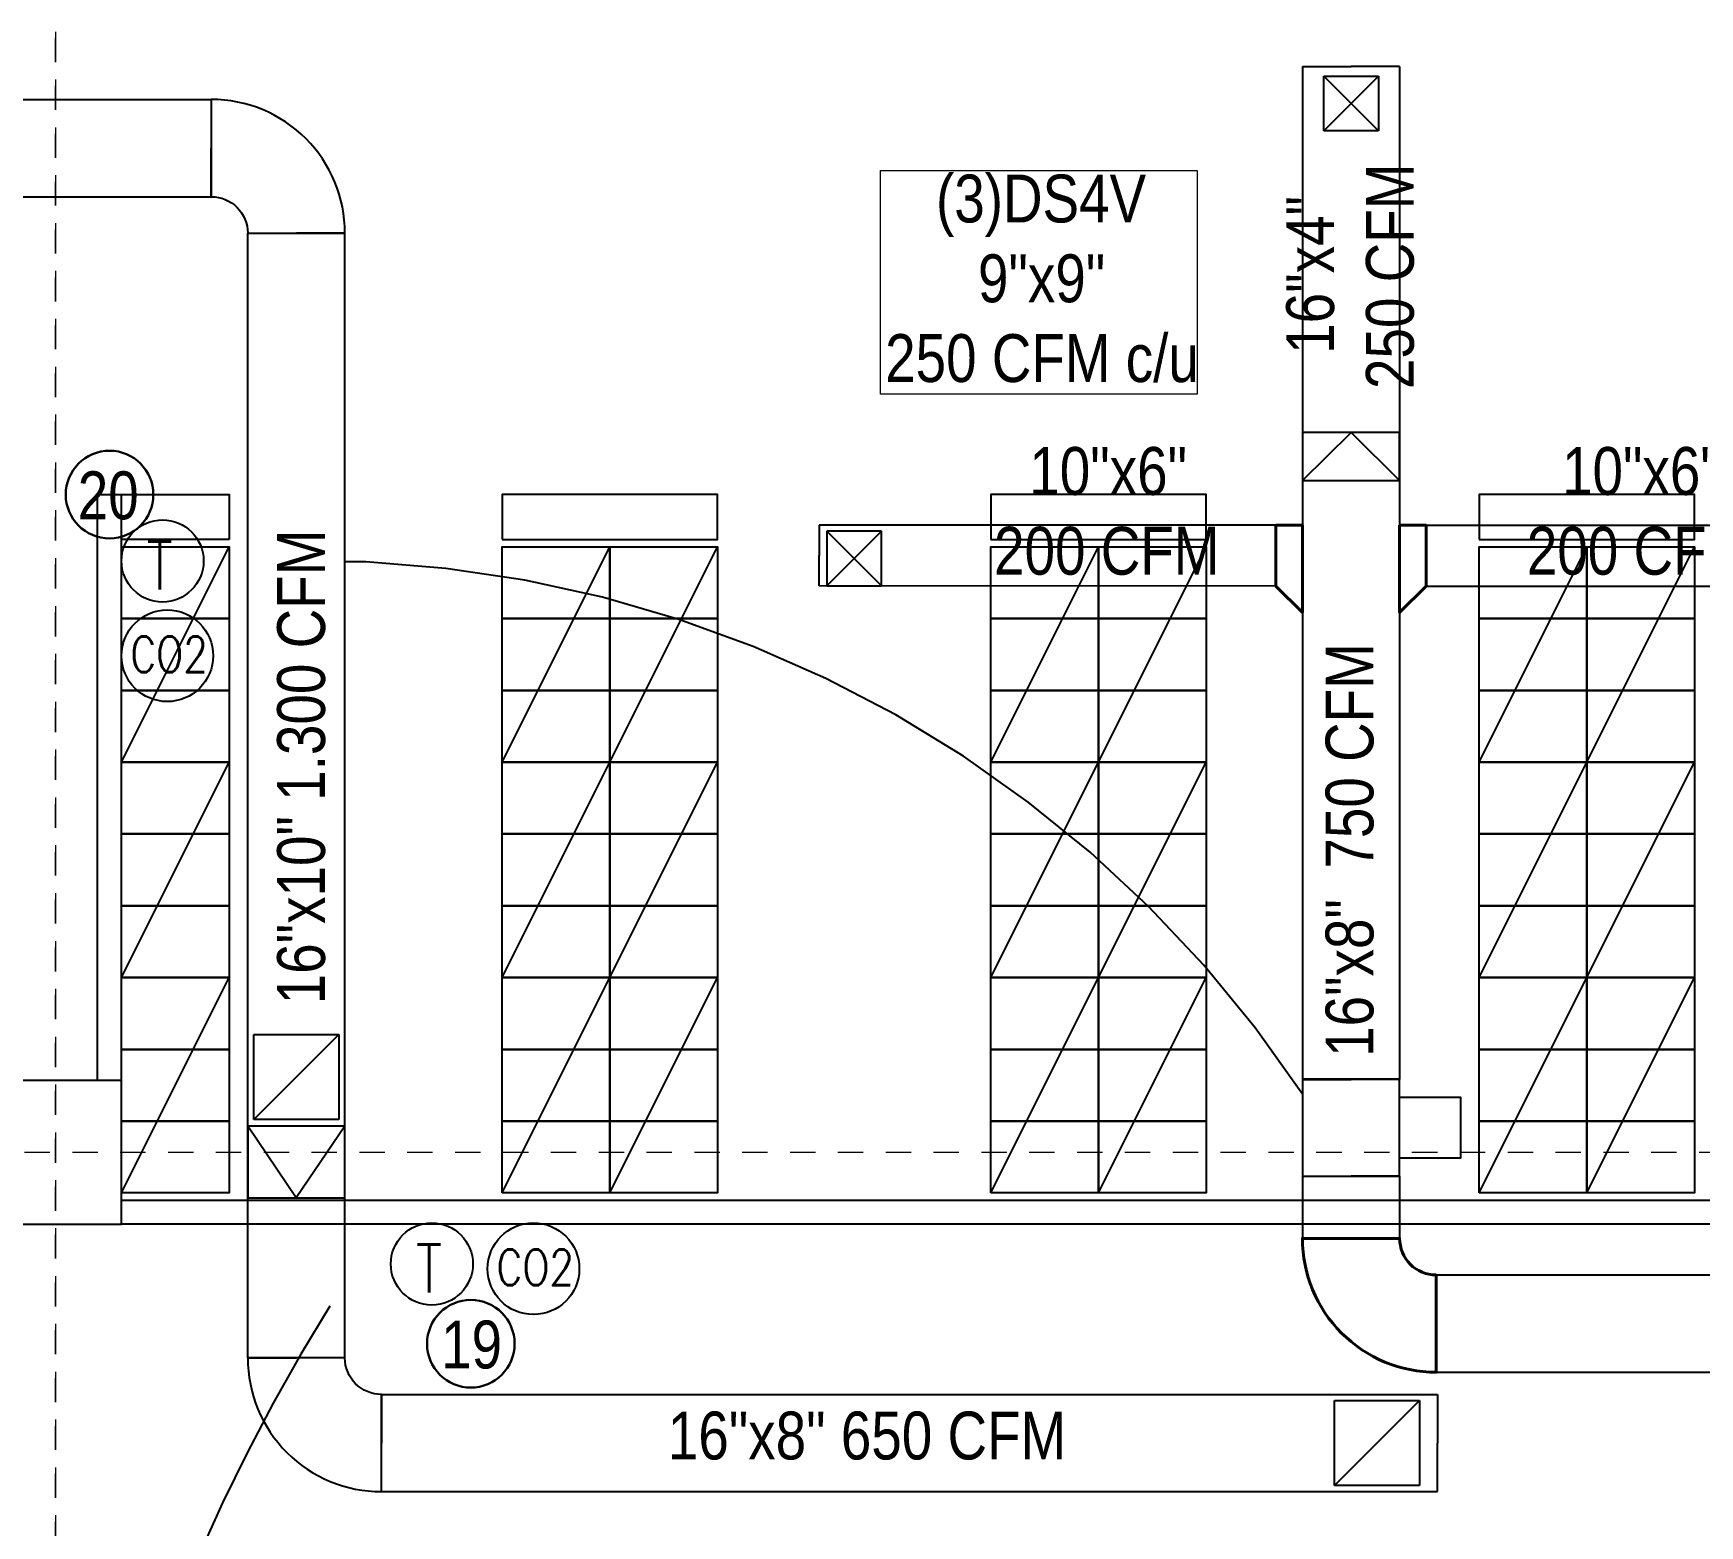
# Model space of a CAD drawing. Header units: inches. Extents: x -3 to 209, y -384 to 20.
# Drawn here: x 151.6 to 158.56, y -191.43 to -185.19 of the extents above; entities that cross this region are included whole.
import ezdxf

# ---------------------------------------------------------------- set-up
doc = ezdxf.new("R2010")
doc.units = ezdxf.units.IN
doc.header["$MEASUREMENT"] = 0
for name, pattern in [('Grid Line', [0.022225, 0.0127, -0.003175, 0.003175, -0.003175]), ('Grid Line 1_2_', [0.022225, 0.0127, -0.003175, 0.003175, -0.003175]), ('Hidden', [7.1438, 4.7625, -2.3813]), ('HIDDEN2', [0.1875, 0.125, -0.0625])]:
    doc.linetypes.add(name, pattern=pattern)
for name, color, linetype in [('BASE PLAN$0$NBS-HEAVY', 253, 'Continuous'), ('HVAC TEXTO CVV', 2, 'Continuous'), ('HVAC-Accesorios', 1, 'Continuous'), ('HVAC-Equipos', 3, 'Continuous'), ('HVAC-Extraccion', 114, 'Continuous'), ('HVAC-Rejillas', 2, 'HIDDEN2'), ('HVAC-Suministro', 170, 'Continuous'), ('NFF-LIGHT', 253, 'Continuous')]:
    doc.layers.add(name, color=color, linetype=linetype)
for name, color, linetype, lineweight in [('HVAC -Textos Extraccion', 2, 'Continuous', 9), ('HVAC -Textos Suministro', 7, 'Continuous', 9), ('HVAC Suministro', 5, 'Continuous', 40), ('S-COLS', 6, 'Continuous', 13), ('S-GRID', 253, 'Continuous', 9), ('TUBO HVAC', 1, 'Continuous', 30)]:
    doc.layers.add(name, color=color, linetype=linetype, lineweight=lineweight)
doc.styles.add('Arial Narrow', font='ARIALN.TTF', dxfattribs={"height": 0.00295})
doc.styles.add('ROMANS', font='romans.shx', dxfattribs={"width": 0.8})

# ---------------------------------------------------------------- blocks, each defined once
blk = doc.blocks.new('Termostato 1')
at = {"linetype": 'ByBlock', "lineweight": -2}
blk.add_circle((725.3327, -473.7179), 0.1716, dxfattribs=at)
at = {"linetype": 'ByBlock', "lineweight": -2, "insert": (725.4136, -473.6514, -2.384), "char_height": 0.2, "width": 2.875949, "attachment_point": 1, "rotation": 270, "style": 'ROMANS'}
blk.add_mtext('T', dxfattribs=at)
blk = doc.blocks.new('CO2')
at = {"linetype": 'ByBlock', "lineweight": -2}
blk.add_circle((-74869.3144, 50750.37), 0.1915, dxfattribs=at)
at = {"linetype": 'ByBlock', "lineweight": -2, "insert": (-74869.4689, 50750.4509, -2.384), "char_height": 0.15, "width": 2.875949, "attachment_point": 1, "rotation": 0, "style": 'ROMANS'}
blk.add_mtext('CO2', dxfattribs=at)
blk = doc.blocks.new('rr')
at = {"linetype": 'ByBlock', "lineweight": -2}
for p, q in [((-0.0127, -0.0127), (0.0127, 0.0127)), ((-0.0127, -0.0127), (-0.0127, 0.0127)), ((-0.0127, 0.0127), (0.0127, 0.0127)), ((0.0127, 0.0127), (0.0127, -0.0127)), ((0.0127, -0.0127), (-0.0127, -0.0127))]:
    blk.add_line(p, q, dxfattribs=at)
blk = doc.blocks.new('ds')
at = {"linetype": 'ByBlock', "lineweight": -2}
for p, q in [((-0.0127, -0.0127), (0.0127, 0.0127)), ((-0.0127, 0.0127), (0.0127, -0.0127)), ((-0.0127, -0.0127), (-0.0127, 0.0127)), ((-0.0127, 0.0127), (0.0127, 0.0127)), ((0.0127, 0.0127), (0.0127, -0.0127)), ((0.0127, -0.0127), (-0.0127, -0.0127))]:
    blk.add_line(p, q, dxfattribs=at)
blk = doc.blocks.new('*U62')
blk.add_lwpolyline([(-0.13, -0.0566), (-0.13, 0), (0, 0), (0.0566, -0.0566), (-0.13, -0.0566)])
blk = doc.blocks.new('A$C0ABF4FFB')
at = {"layer": 'NFF-LIGHT', "linetype": 'ByBlock', "lineweight": -2, "ltscale": 30}
blk.add_line((0, 900), (450, 0), dxfattribs=at)
at = {"layer": 'NFF-LIGHT', "linetype": 'ByBlock', "lineweight": -2}
for points in [[(0, 900), (0, 600), (450, 600), (450, 900)], [(0, 600), (0, 300), (450, 300), (450, 600)], [(0, 300), (0, 0), (450, 0), (450, 300)]]:
    blk.add_lwpolyline(points, close=True, dxfattribs=at)

msp = doc.modelspace()

# ---------------------------------------------------------------- linework, layer by layer
at = {"layer": 'BASE PLAN$0$NBS-HEAVY'}
for p, q in [((151.8658, -189.5675), (151.8658, -187.1191)), ((151.8658, -187.1191), (151.9658, -187.1191)), ((151.9658, -189.5675), (151.9658, -187.1191)), ((151.9658, -190.0675), (162.1758, -190.0675)), ((162.1758, -190.1675), (151.9658, -190.1675))]:
    msp.add_line(p, q, dxfattribs=at)
for points in [[(152.4158, -187.3075), (151.9658, -187.3075), (151.9658, -187.1191), (152.4158, -187.1191)], [(153.5578, -187.3075), (154.4578, -187.3075), (154.4578, -187.1191), (153.5578, -187.1191)], [(155.5998, -187.3075), (156.4998, -187.3075), (156.4998, -187.1191), (155.5998, -187.1191)], [(157.6418, -187.3075), (158.5418, -187.3075), (158.5418, -187.1191), (157.6418, -187.1191)]]:
    msp.add_lwpolyline(points, close=True, dxfattribs=at)
at = {"layer": 'HVAC -Textos Suministro'}
msp.add_lwpolyline([(156.462, -186.6997), (155.1381, -186.6997), (155.1381, -185.7651), (156.462, -185.7651)], close=True, dxfattribs=at)
at = {"layer": 'HVAC Suministro'}
msp.add_lwpolyline([(157.4613, -190.3803), (157.4613, -190.7867, -0.414214), (156.9025, -190.2279), (157.3089, -190.2279, 0.414214)], format="xyb", close=True, dxfattribs=at)
at = {"layer": 'HVAC-Accesorios', "color": 1, "linetype": 'Hidden'}
for centre, radius, start, end in [((152.7526, -192.3726), 4.9772, 33.50947, 95.12496), ((159.9821, -194.9339), 8.4041, 148.24339, 173.75412)]:
    msp.add_arc(centre, radius, start, end, dxfattribs=at)
at = {"layer": 'HVAC-Equipos'}
for points in [[(156.9025, -189.9681), (157.3089, -189.9681), (157.3089, -189.5617), (156.9025, -189.5617)], [(157.3089, -189.8919), (157.3089, -189.6379), (157.5629, -189.6379), (157.5629, -189.8919)]]:
    msp.add_lwpolyline(points, close=True, dxfattribs=at)
at = {"layer": 'HVAC-Extraccion'}
for p, q in [((144.9905, -185.468), (152.3411, -185.468)), ((152.3411, -185.468), (152.3412, -185.6712)), ((152.3412, -185.8744), (152.3412, -185.6712)), ((144.9905, -185.8744), (152.3412, -185.8744)), ((152.4936, -190.727), (152.4936, -186.0268)), ((152.4936, -186.0268), (152.6968, -186.0268)), ((152.9, -186.0268), (152.6968, -186.0268)), ((152.9, -190.727), (152.9, -186.0268)), ((152.4936, -190.727), (152.6968, -190.727)), ((152.9, -190.727), (152.6968, -190.727)), ((153.0524, -190.8794), (153.0524, -191.0826)), ((153.0524, -190.8794), (157.467, -190.8794)), ((157.467, -190.8794), (157.467, -191.0826)), ((153.0524, -191.2858), (153.0524, -191.0826)), ((157.467, -191.2858), (157.467, -191.0826)), ((153.0524, -191.2858), (157.467, -191.2858))]:
    msp.add_line(p, q, dxfattribs=at)
for points in [[(152.4936, -186.0268), (152.9, -186.0268, 0.414214), (152.3412, -185.4679), (152.3412, -185.8744, -0.414214)], [(152.9, -190.727), (152.4936, -190.727, 0.414214), (153.0524, -191.2858), (153.0524, -190.8794, -0.414214)]]:
    msp.add_lwpolyline(points, format="xyb", close=True, dxfattribs=at)
msp.add_lwpolyline([(152.9, -189.7585), (152.4936, -189.7585), (152.4936, -190.0585), (152.9, -190.0585), (152.9, -189.7585), (152.6967, -190.0585), (152.4936, -189.7585)], dxfattribs=at)
at = {"layer": 'HVAC-Suministro'}
for p, q in [((156.9025, -185.3298), (157.1057, -185.3298)), ((156.9025, -185.3298), (156.9025, -189.5633)), ((157.3089, -185.3298), (157.1057, -185.3298)), ((157.3089, -185.3298), (157.3089, -189.5633)), ((156.792, -187.2475), (154.8826, -187.2471)), ((154.8826, -187.2471), (154.8826, -187.3741)), ((156.792, -187.2475), (156.7919, -187.3745)), ((157.4195, -187.2475), (159.3289, -187.2471)), ((157.4195, -187.2475), (157.4195, -187.3745)), ((154.8825, -187.5011), (154.8826, -187.3741)), ((156.7919, -187.5015), (156.7919, -187.3745)), ((157.4196, -187.5015), (157.4195, -187.3745)), ((156.7919, -187.5015), (154.8825, -187.5011)), ((157.4196, -187.5015), (159.3289, -187.5011)), ((156.9025, -189.5633), (157.1057, -189.5633)), ((157.3089, -189.5633), (157.1057, -189.5633)), ((156.9025, -189.9681), (157.1057, -189.9681)), ((156.9025, -189.9681), (156.9025, -190.2279)), ((157.3089, -189.9681), (157.1057, -189.9681)), ((157.3089, -189.9681), (157.3089, -190.2279)), ((156.9025, -190.2279), (157.1057, -190.2279)), ((157.3089, -190.2279), (157.1057, -190.2279)), ((157.4613, -190.3803), (157.4613, -190.5835)), ((157.4613, -190.3803), (165.352, -190.3803)), ((157.4613, -190.7867), (157.4613, -190.5835)), ((157.4613, -190.7867), (165.352, -190.7867))]:
    msp.add_line(p, q, dxfattribs=at)
msp.add_lwpolyline([(156.9025, -187.06), (157.3089, -187.06), (157.3089, -186.86), (156.9025, -186.86), (156.9025, -187.06), (157.1057, -186.86), (157.3089, -187.06)], dxfattribs=at)
at = {"layer": 'S-COLS', "lineweight": 25}
for p, q in [((151.9658, -189.5675), (149.9658, -189.5675)), ((151.9658, -190.1675), (151.9658, -189.5675)), ((149.9658, -190.1675), (151.9658, -190.1675))]:
    msp.add_line(p, q, dxfattribs=at)
at = {"layer": 'S-GRID', "linetype": 'Grid Line'}
for p, q in [((151.6882, -161.0117), (151.6882, -208.1605)), ((151.6899, -162.7848), (151.6899, -205.1783)), ((122.7606, -189.8675), (192.0715, -189.8675)), ((123.5666, -189.8675), (190.8779, -189.8675))]:
    msp.add_line(p, q, dxfattribs=at)
at = {"layer": 'S-GRID', "linetype": 'Grid Line 1_2_'}
for p, q in [((151.6899, -161.0117), (151.6899, -208.1605)), ((151.6899, -161.0117), (151.6899, -208.1605)), ((122.7606, -189.8675), (192.0715, -189.8675)), ((122.7606, -189.8675), (192.0715, -189.8675))]:
    msp.add_line(p, q, dxfattribs=at)
at = {"layer": 'TUBO HVAC'}
for centre in [(151.9158, -187.1191), (153.4262, -190.6678)]:
    msp.add_circle(centre, 0.1831, dxfattribs=at)

# ---------------------------------------------------------------- block references
at = {"layer": 'HVAC Suministro', "yscale": 1.953866694221574, "zscale": 1.953866694221574}
for p, xscale, rotation in [((156.7919, -187.5015), -1.953866694221574, 90.0000000168191), ((157.4195, -187.5015), 1.953866694221574, 269.9999999831809)]:
    msp.add_blockref('*U62', p, dxfattribs=dict(at, xscale=xscale, rotation=rotation))
at = {"layer": 'HVAC-Equipos', "rotation": 90.00000000172517}
for p in [(-321.5805, -912.7292), (-320.4547, -915.6671)]:
    msp.add_blockref('Termostato 1', p, dxfattribs=at)
at = {"layer": 'HVAC-Equipos'}
for p in [(75021.4717, -50938.1627), (75023.0024, -50940.7243)]:
    msp.add_blockref('CO2', p, dxfattribs=at)
at = {"layer": 'HVAC-Rejillas', "yscale": 9, "zscale": 12, "rotation": 180}
for p, xscale in [((157.1057, -185.4851), 9), ((155.0289, -187.3863), -9)]:
    msp.add_blockref('ds', p, dxfattribs=dict(at, xscale=xscale))
at = {"layer": 'HVAC-Rejillas', "xscale": 14, "yscale": 14, "zscale": 12}
for p in [(152.6968, -189.5526), (157.214, -191.0826)]:
    msp.add_blockref('rr', p, dxfattribs=at)
at = {"layer": 'NFF-LIGHT', "linetype": 'ByBlock', "xscale": -0.0009999999999852297, "yscale": 0.0009999999999852297, "zscale": 0.0009999999999852297, "rotation": 180}
for p in [(151.9658, -187.3375), (153.5578, -187.3375), (154.0078, -187.3375), (155.5998, -187.3375), (156.0498, -187.3375), (157.6418, -187.3375), (158.0918, -187.3375), (151.9658, -188.2375), (153.5578, -188.2375), (154.0078, -188.2375), (155.5998, -188.2375), (156.0498, -188.2375), (157.6418, -188.2375), (158.0918, -188.2375), (151.9658, -189.1375), (153.5578, -189.1375), (154.0078, -189.1375), (155.5998, -189.1375), (156.0498, -189.1375), (157.6418, -189.1375), (158.0918, -189.1375)]:
    msp.add_blockref('A$C0ABF4FFB', p, dxfattribs=at)

# ---------------------------------------------------------------- texts
at = {"layer": 'HVAC -Textos Extraccion', "insert": (152.6166, -189.2494), "char_height": 0.2, "width": 2.10609, "attachment_point": 1, "rotation": 90, "style": 'Arial Narrow'}
msp.add_mtext('16"x10" 1.300 CFM', dxfattribs=at)
at = {"layer": 'HVAC -Textos Extraccion', "insert": (154.2498, -190.9513), "char_height": 0.2, "width": 1.904426, "attachment_point": 1, "style": 'Arial Narrow'}
msp.add_mtext('16"x8" 650 CFM', dxfattribs=at)
at = {"layer": 'HVAC -Textos Suministro', "char_height": 0.2, "attachment_point": 1, "style": 'Arial Narrow'}
for s, insert, width in [('\\pi0.38596;(3)DS4V\\P\\pi0.56133;9"x9"\\P\\pi0.1732;250 CFM c/u', (154.9849, -185.782), 1.634804), ('\\pi0.28216;10"x6" \\P\\pi0.13496;200 CFM', (155.4786, -186.9205), 1.188471), ('\\pi0.28216;10"x6" \\P\\pi0.13496;200 CFM', (157.7057, -186.9205), 1.188471)]:
    msp.add_mtext(s, dxfattribs=dict(at, insert=insert, width=width))
at = {"layer": 'HVAC -Textos Suministro', "char_height": 0.2, "attachment_point": 1, "rotation": 90, "style": 'Arial Narrow'}
for s, insert, width in [('\\pi0.51698;16"x4" \\P\\pi0.36977;250 CFM', (156.8347, -187.0478), 1.658103), ('16"x8"  750 CFM', (156.9992, -189.4691), 1.82329)]:
    msp.add_mtext(s, dxfattribs=dict(at, insert=insert, width=width))
at = {"layer": 'HVAC TEXTO CVV', "color": 1, "char_height": 0.2, "width": 1.634804, "attachment_point": 1, "style": 'Arial Narrow'}
for s, insert in [('\\pi0.69885;20', (151.0841, -187.0223)), ('\\pi0.70744;19', (152.5945, -190.5709))]:
    msp.add_mtext(s, dxfattribs=dict(at, insert=insert))

doc.saveas('drawing.dxf')
